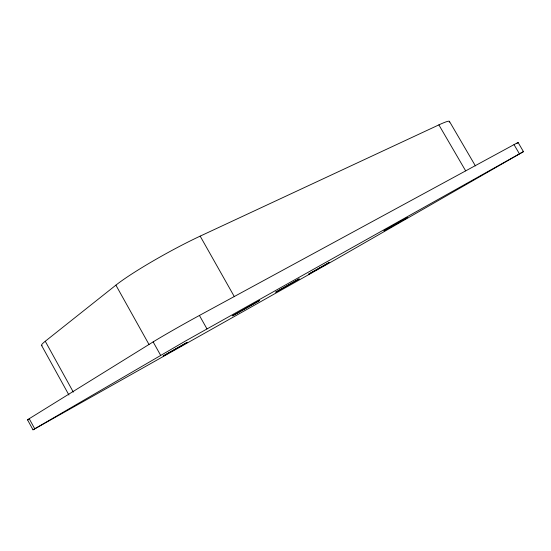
<?xml version="1.0" encoding="UTF-8"?>
<svg xmlns="http://www.w3.org/2000/svg" width="551" height="551" viewBox="0 0 551 551"><rect width="100%" height="100%" fill="white"/><g stroke="black" fill="none" stroke-linecap="round" stroke-linejoin="round"><path stroke-width="0.83" d="M27.55 419.862L33.005 429.814L33.322 429.663L334.939 259.865L523.45 151.642L518.112 142.523M42.09 345.725A57.862 4.587 -28.6 0 1 45.258 341.262L115.896 285.149A66.885 6.433 -29 0 1 200.171 236.131L438.878 124.884A52.62 3.836 -30.4 0 1 449.23 122.184M33.005 429.814L185.79 340.835L523.45 151.621M28.659 419.394A29.32 0.496 -29.3 0 1 29.21 418.712L153.144 341.902A37.564 0.902 -29.4 0 1 199.421 315.461L514.021 144.624A27.061 0.434 -29.9 0 1 516.955 143.377M514.021 144.624L519.428 153.839M449.485 121.454L475.403 165.892M438.878 124.884L465.65 170.844M200.171 236.131L234.375 296.714M199.421 315.461L206.969 328.885M153.144 341.902L160.61 355.271M115.896 285.149L149.004 344.478M45.258 341.262L73.317 392.092M41.525 345.339L68.93 395.019M29.21 418.712L34.727 428.774M308.725 274.123L329.243 262.469L308.725 274.123M163.557 355.781L163.137 356.042L187.374 342.302L163.557 355.781M276.196 291.913L275.714 292.209L299.221 278.861L276.196 291.913M384.405 230.552L383.937 230.841L407.237 217.59L384.405 230.552M233.266 315.386L232.481 315.861L259.624 300.481L233.266 315.386"/></g></svg>
